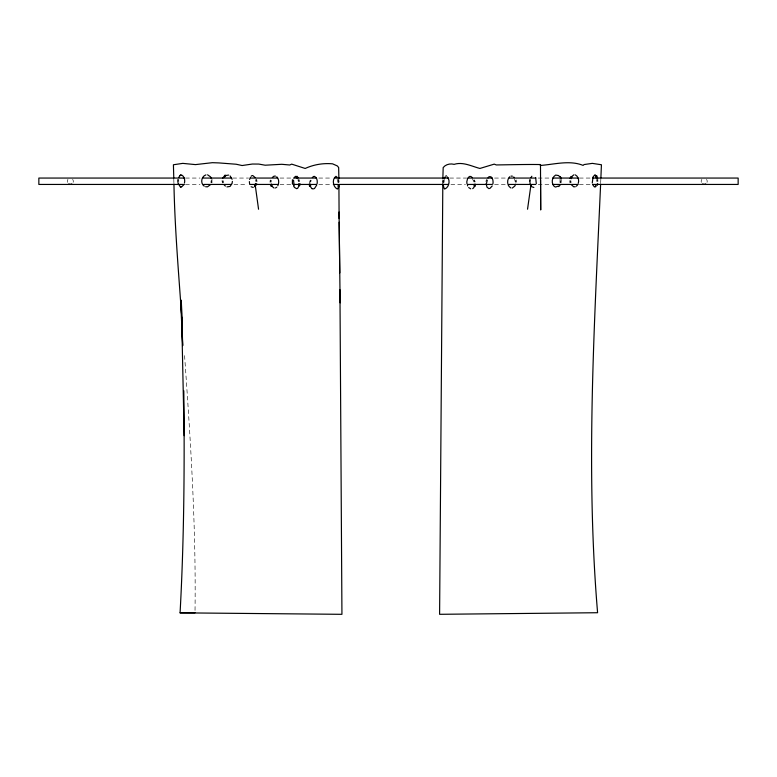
<?xml version="1.0" encoding="UTF-8"?>
<svg xmlns="http://www.w3.org/2000/svg" width="777" height="777" viewBox="0 0 777 777"><rect width="100%" height="100%" fill="white"/><g stroke="black" fill="none" stroke-linecap="round" stroke-linejoin="round"><path stroke-width="0.58" stroke-dasharray="3.88 2.91" d="M195.027 610.401C196.095 525.184 190.559 440.064 184.537 355.108M442.822 182.449L442.832 180.031M600.679 182.78L600.835 179.176M177.593 179.312L177.612 183.625M177.991 181.497L178.176 179.39M178.749 179.477L178.768 183.44M309.227 184.188L310.285 179.74M269.969 182.206L270.25 179.953M270.542 182.197L270.794 180.138M271.105 182.197L271.338 180.322M210.868 182.556L211.15 180.653M211.422 182.75L211.732 180.653M211.975 182.945L211.966 178.389M486.111 183.702L487.121 179.555M486.703 183.702L487.674 179.74M529.535 179.351L529.477 183.712M529.759 181.556L530.089 179.468M530.642 179.584L530.594 183.508M442.715 182.566L443.191 180.283M443.288 182.663L444.405 178.477M443.861 182.76L444.308 180.614M559.974 182.614L560.032 178.759M560.528 182.78L560.975 180.672M561.091 182.945L561.159 178.448M486.567 179.38L485.858 181.439M310.771 180.041L310.052 182.071M310.625 182.168L311.247 180.351M185.499 178.059L200.039 178.059M232.76 178.059L248.523 178.059M280.031 178.059L292.152 178.059M318.813 178.059L332.148 178.059M449.708 178.059L466.676 178.059M494.551 178.059L506.662 178.059M538.179 178.059L551.505 178.059M579.38 178.059L590.287 178.059M185.499 184.44L200.039 184.44M233.974 184.44L247.309 184.44M280.031 184.44L290.938 184.44M318.813 184.44L332.148 184.44M450.913 184.44L465.462 184.44M494.551 184.44L505.458 184.44M538.179 184.44L550.301 184.44M579.38 184.44L590.287 184.44M472.261 178.525L474.077 182.187M514.413 178.642L515.336 182.197M475.213 181.944L474.426 179.846M474.65 182.071L473.883 180.041M299.64 181.459L298.98 179.409M299.077 181.575L298.426 179.555M298.504 181.701L297.863 179.701M338.121 178.273L339.141 182.556M337.033 178.691L338.005 182.76M223.174 180.672L223.601 182.585M222.581 180.672L223.048 182.78M221.979 180.672L222.494 182.974M338.17 180.449L338.578 182.663M516.2 179.943L516.472 182.206M256.692 179.312L257.051 181.546M256.128 179.468L256.459 181.556M255.565 179.633L255.866 181.556M515.656 180.138L515.899 182.197M570.891 180.662L571.105 182.624M570.308 180.653L570.532 182.75M569.716 180.643L569.959 182.877M597.824 179.341L597.901 181.517M597.241 179.39L597.319 181.497M596.668 179.438L596.736 181.478M173.805 179.176L173.902 182.78M338.898 179.914L338.908 182.44M706.487 179.4A3.011 3.011 0 0 1 707.012 182.362M701.359 182.362A3.011 3.011 0 0 1 701.884 179.4M72.591 179.4A3.011 3.011 0 0 1 73.116 182.362M67.463 182.362A3.011 3.011 0 0 1 67.987 179.4"/><path stroke-width="1.17" d="M183.799 390.753C184.635 464.801 184.12 538.888 180.079 612.839L341.938 614.316L339.947 289.743M442.812 183.654L439.597 614.306L597.591 612.723C585.576 470.007 594.279 326.738 600.631 183.984M442.841 178.827L443.181 167.57C445.658 164.365 450.301 163.277 454.108 164.355C462.878 161.548 471.542 166.249 479.895 168.454L494.23 164.132L496.289 164.938C511.13 164.743 525.718 164.326 540.491 164.549L540.695 209.965L540.559 180.089M600.883 177.972L601.427 164.763L592.346 163.374L584.09 164.549L583.1 165.394C569.551 159.907 554.292 164.471 540.248 165.452M338.063 186.587L338.16 184.848M339.199 186.83L339.316 184.839M317.065 183.964C317.599 181.235 317.22 177.622 314.364 176.33M492.871 184.032C493.609 181.536 492.628 175.563 489.063 176.651L488.005 177.914M536.305 183.644L535.654 177.525M292.424 179.74L292.414 184.188M293.531 180.079L294.104 185.684M184.46 183.032C185.198 180.167 184.392 176.418 181.575 174.961L180.449 175.087L178.71 177.467M298.553 185.528L298.786 183.702M299.689 185.79L299.951 183.693M232.372 181.391L232.09 183.44L230.079 186.441L226.962 186.888M527.544 209.217L530.876 185.431L530.04 183.605M474.028 185.975L474.329 184.168M475.155 186.295L475.495 184.198M597.688 183.625L597.202 185.421M338.626 186.713L337.674 188.85M316.686 185.13L314.413 188.626M596.299 184.343L595.444 186.276M249.592 179.506L250.32 177.525M277.777 185.8C279.196 182.925 279.079 179.118 276.758 176.758M467.686 178.195L466.783 181.837L467.026 183.964M515.607 184.256L514.801 186.053L512.315 188.044M444.405 178.477L445.211 176.797M570.046 178.438L570.901 176.525M571.173 178.739L571.94 177.049M299.116 185.654L297.678 188.287L296.659 188.685L294.483 187.461L293.58 185.946M254.739 185.159L255.594 183.45M255.798 185.616L256.721 183.77M222.475 178.409L225.116 175.029M578.243 183.333C579.292 180.371 578.302 176.301 575.281 174.874M474.096 187.024L474.592 186.13M530.973 177.632L531.847 176.243M492.229 185.946L489.85 188.471M254.361 186.733L255.264 185.392L258.556 209.246M293.589 178.195L295.513 176.33L296.591 176.651M560.198 184.907L558.76 186.577M272.338 177.428L274.038 176.165L275.447 176.107M509.644 176.758C506.604 179.778 506.973 185.946 510.916 187.985M183.741 184.819L181.546 186.936L180.429 187.053L178.186 183.537M312.296 177.574L313.617 176.398M576.398 186.198L577.544 184.916M571.416 176.787L573.912 174.815M210.499 184.615L207.537 186.801L205.614 186.742M224.456 177.146L225.631 176.088M472.669 188.685L473.785 187.694M595.988 186.47L594.415 186.936L592.783 184.819M252.117 175.534L251.107 176.272M275.466 187.985L276.758 187.208M468.677 177.078L469.978 176.33M558.43 186.101L555.526 187.043L554.234 186.441C551.087 183.382 551.757 177.195 555.662 175.078L558.576 175.563L559.799 176.835M575.281 186.742L573.698 186.801L571.27 184.615M205.915 174.874C201.243 176.398 200.136 183.43 204.264 186.198M225.379 175.563L228.652 175.078M445.901 175.825L446.425 175.816M313.685 188.84L312.393 188.821M337.14 188.937C333.003 186.975 331.692 178.943 335.985 176.33L337.063 177.195M180.079 612.839L195.017 612.771M252.729 175.524L255.225 177.632M253.234 187.451L251.088 186.762M184.285 178.059L38.85 178.059L38.85 184.44L184.285 184.44M202.467 178.059L231.556 178.059M250.942 178.059L277.603 178.059M294.57 178.059L316.385 178.059M334.566 178.059L448.494 178.059M467.88 178.059L492.123 178.059M509.09 178.059L535.751 178.059M552.719 178.059L578.175 178.059M592.715 178.059L738.15 178.059L738.15 184.44L592.715 184.44M203.681 184.44L231.556 184.44M249.728 184.44L277.603 184.44M293.366 184.44L316.385 184.44M333.352 184.44L448.494 184.44M467.88 184.44L492.123 184.44M509.09 184.44L535.751 184.44M552.719 184.44L578.175 184.44M533.877 187.461L531.74 186.733L530.885 185.392M510.984 176.107L512.402 176.165M595.454 186.509L594.92 186.587L595.541 186.577M444.881 188.937C449.145 187.267 450.592 180.079 447.134 176.826M470.716 188.84L468.667 187.568M488.976 188.685L487.024 187.238L486.111 183.702M207.566 174.815L210.489 176.787L211.412 178.584M274.087 188.044L271.62 186.053M470.794 176.398L472.222 177.574M311.888 188.685L310.11 186.13M223.98 184.654L225.379 186.101M444.289 188.85L443.104 184.839M296.979 176.214L298.135 177.739M296.202 177.088L297.057 178.098M230.109 175.932L232.1 179.293M513.733 176.933L514.121 177.428M596.299 175.961L594.764 174.961L593.006 177.01L592.278 183.032M595.104 175.272L595.891 175.534L595.192 175.437M560.324 176.583L561.159 178.448M271.367 184.062L272.105 185.722M270.289 184.45L271.144 186.393M596.853 175.816L597.639 178.263M595.745 176.117L596.483 178.438M467.443 185.13L467.696 185.946M310.392 184.168L310.674 185.994M309.227 184.188L309.547 186.266M249.368 181.585L249.582 183.644M181.468 313.413C178.438 270.309 174.776 227.205 173.941 183.984M181.731 316.997L182.177 322.95M180.623 300.281L182.692 345.619L182.294 332.478M182.226 330.089L181.323 300.204L184.159 435.674M173.776 177.982L173.417 164.763L182.77 163.374L195.474 164.607L212.393 162.684L218.861 162.917L236.198 164.238L242.094 165.53L252.399 164.034L258.78 164.073L265.161 165.21L281.75 164.297L289.743 164.996L291.686 164.132L305.186 168.454C313.937 164.501 323.213 163.015 332.546 163.821L337.403 165.977L338.655 167.56L338.889 178.817M339.054 212.043L340.122 302.836M339.112 218.609L338.927 187.257M339.16 222.232L339.782 272.892M705.691 183.935A3.011 3.011 0 0 1 702.69 183.935M71.795 183.935A3.011 3.011 0 0 1 68.784 183.935M180.934 175.33L180.07 175.427L180.934 175.33M180.507 186.461L180.905 186.81L180.507 186.461"/></g></svg>
